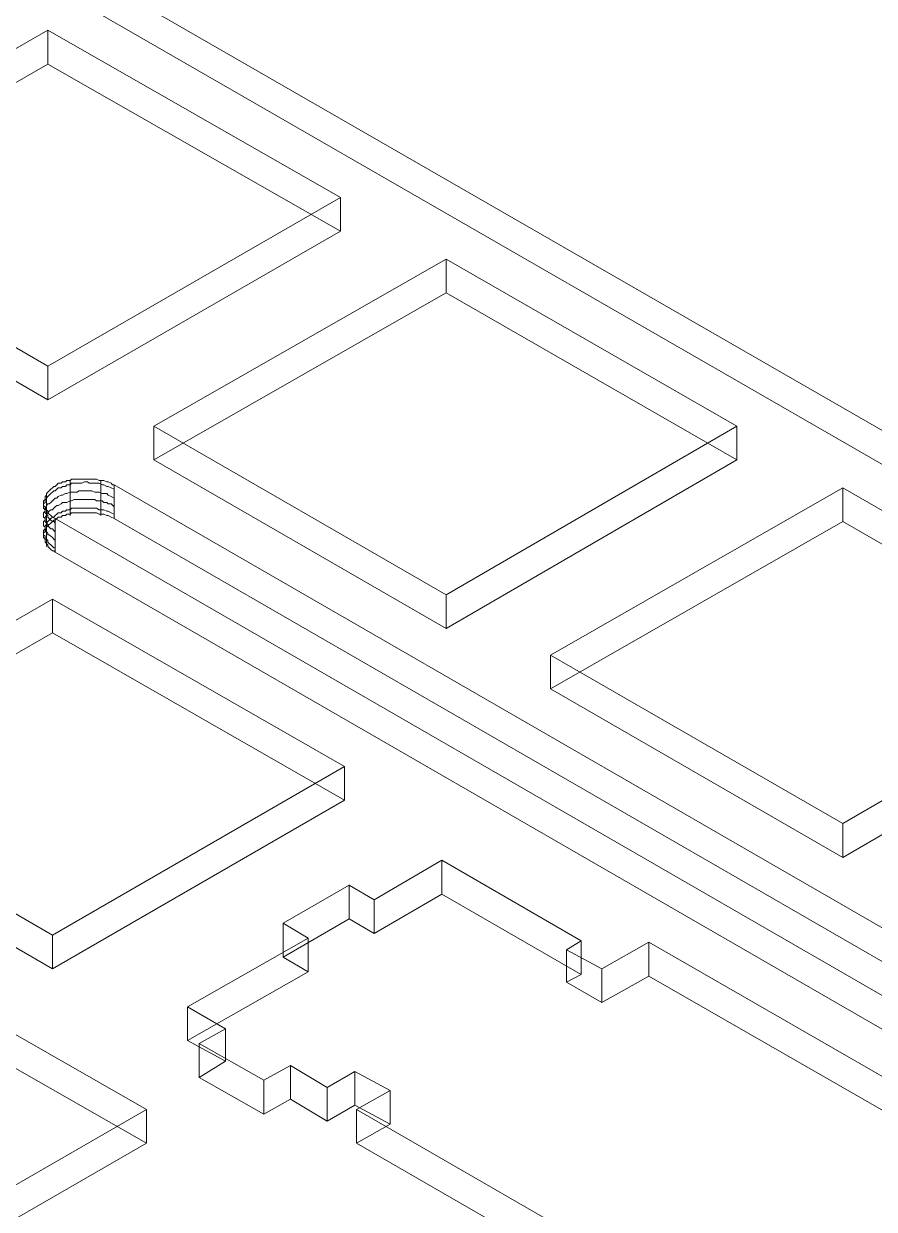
# Model space of a CAD drawing. Header units: millimetres. Extents: x 251 to 1800, y 172 to 1116.
# Drawn here: x 1458.9 to 1611.7, y 451.5 to 664.6 of the extents above; entities that cross this region are included whole.
import ezdxf

# ---------------------------------------------------------------- set-up
doc = ezdxf.new("R2010")
doc.units = ezdxf.units.MM

msp = doc.modelspace()

# ---------------------------------------------------------------- linework, layer by layer
at = {"color": 8, "lineweight": 0, "true_color": 0x808080}
for points in [[(1647.523622, 571.664782), (1465.901204, 676.307067)], [(1647.523622, 571.664782), (1465.901204, 676.307067)], [(1647.523622, 565.603355), (1465.901204, 670.24564)], [(1647.523622, 565.603355), (1465.901204, 670.24564)], [(1463.256218, 663.385206), (1410.990179, 633.353586)], [(1463.256218, 663.385206), (1463.256218, 657.323778), (1410.990179, 627.292158)], [(1515.797776, 633.353586), (1463.256218, 663.385206)], [(1463.256218, 663.385206), (1463.256218, 657.323778)], [(1463.256218, 657.323778), (1410.990179, 627.292158)], [(1515.797776, 627.292158), (1463.256218, 657.323778)], [(1515.797776, 633.353586), (1515.797776, 627.292158), (1463.256218, 657.323778)], [(1410.990179, 633.353586), (1463.256218, 603.046447)], [(1410.990179, 633.353586), (1410.990179, 627.292158), (1463.256218, 596.985019)], [(1463.256218, 603.046447), (1515.797776, 633.353586)], [(1515.797776, 633.353586), (1515.797776, 627.292158)], [(1410.990179, 627.292158), (1463.256218, 596.985019)], [(1463.256218, 596.985019), (1515.797776, 627.292158)], [(1463.256218, 603.046447), (1463.256218, 596.985019), (1515.797776, 627.292158)], [(1534.781065, 622.277704), (1482.267059, 592.246085)], [(1534.781065, 622.277704), (1534.781065, 616.216277), (1482.267059, 586.184657)], [(1587.047104, 592.246085), (1534.781065, 622.277704)], [(1534.781065, 622.277704), (1534.781065, 616.216277)], [(1534.781065, 616.216277), (1482.267059, 586.184657)], [(1587.047104, 586.184657), (1534.781065, 616.216277)], [(1587.047104, 592.246085), (1587.047104, 586.184657), (1534.781065, 616.216277)], [(1463.256218, 603.046447), (1463.256218, 596.985019)], [(1482.267059, 592.246085), (1482.267059, 586.184657)], [(1482.267059, 592.246085), (1534.781065, 561.938946)], [(1482.267059, 592.246085), (1482.267059, 586.184657), (1534.781065, 555.877518)], [(1534.781065, 561.938946), (1587.047104, 592.246085)], [(1587.047104, 592.246085), (1587.047104, 586.184657)], [(1482.267059, 586.184657), (1534.781065, 555.877518)], [(1534.781065, 555.877518), (1587.047104, 586.184657)], [(1534.781065, 561.938946), (1534.781065, 555.877518), (1587.047104, 586.184657)], [(1667.057951, 470.989977), (1475.131106, 581.69369), (1474.855586, 581.69369), (1474.607619, 581.96921), (1474.084132, 582.217177), (1473.808612, 582.217177), (1473.285125, 582.492697), (1473.009606, 582.492697), (1472.486119, 582.492697), (1471.962632, 582.740664), (1471.687112, 582.740664), (1471.163626, 582.740664), (1470.640139, 582.740664), (1470.392171, 582.740664), (1469.841132, 582.740664), (1469.317645, 582.740664), (1468.794158, 582.740664), (1468.518639, 582.740664), (1467.995152, 582.740664), (1467.471665, 582.740664), (1467.223697, 582.492697), (1466.672659, 582.492697), (1466.424691, 582.217177), (1465.901204, 582.217177), (1465.625685, 581.96921), (1465.102198, 581.96921), (1464.826678, 581.69369), (1464.578711, 581.418171), (1464.303191, 581.418171), (1464.055224, 581.170203), (1463.779704, 580.894684), (1463.504185, 580.646716), (1463.256218, 580.371197), (1462.980698, 580.123229), (1462.980698, 579.84771), (1462.732731, 579.572191), (1462.732731, 579.324223), (1462.732731, 579.048704), (1462.457211, 578.800736), (1462.457211, 578.525217), (1462.457211, 578.277249), (1462.457211, 578.00173), (1462.732731, 577.72621), (1462.732731, 577.478243), (1462.980698, 577.202723), (1463.256218, 576.954756), (1463.256218, 576.679236), (1463.504185, 576.431269), (1463.779704, 576.155749), (1464.055224, 575.907782), (1464.578711, 575.632262), (1656.478004, 464.92855)], [(1475.131106, 581.69369), (1474.855586, 581.69369), (1474.607619, 581.96921), (1474.084132, 582.217177), (1473.808612, 582.217177), (1473.285125, 582.492697), (1473.009606, 582.492697), (1472.486119, 582.492697), (1471.962632, 582.740664), (1471.687112, 582.740664), (1471.163626, 582.740664), (1470.640139, 582.740664), (1470.392171, 582.740664), (1469.841132, 582.740664), (1469.317645, 582.740664), (1468.794158, 582.740664), (1468.518639, 582.740664), (1467.995152, 582.740664), (1467.471665, 582.740664), (1467.223697, 582.492697), (1466.672659, 582.492697), (1466.424691, 582.217177), (1465.901204, 582.217177), (1465.625685, 581.96921), (1465.102198, 581.96921), (1464.826678, 581.69369), (1464.578711, 581.418171), (1464.303191, 581.418171), (1464.055224, 581.170203), (1463.779704, 580.894684), (1463.504185, 580.646716), (1463.256218, 580.371197), (1462.980698, 580.123229), (1462.980698, 579.84771), (1462.732731, 579.572191), (1462.732731, 579.324223), (1462.732731, 579.048704), (1462.457211, 578.800736), (1462.457211, 578.525217), (1462.457211, 578.277249), (1462.457211, 578.00173), (1462.732731, 577.72621), (1462.732731, 577.478243), (1462.980698, 577.202723), (1463.256218, 576.954756), (1463.256218, 576.679236), (1463.504185, 576.431269), (1463.779704, 576.155749), (1464.055224, 575.907782), (1464.578711, 575.632262)], [(1464.578711, 574.833256), (1464.303191, 575.108776), (1464.055224, 575.108776), (1463.779704, 575.356743), (1463.504185, 575.632262), (1463.256218, 575.907782), (1463.256218, 576.155749), (1462.980698, 576.431269), (1462.732731, 576.679236), (1462.732731, 576.954756), (1462.732731, 577.202723), (1462.457211, 577.478243), (1462.457211, 577.72621), (1462.457211, 578.00173), (1462.457211, 578.277249), (1462.732731, 578.525217), (1462.732731, 578.800736), (1462.732731, 579.048704), (1462.980698, 579.048704), (1462.980698, 579.324223), (1463.256218, 579.572191), (1463.504185, 579.84771), (1463.779704, 580.123229), (1464.055224, 580.371197), (1464.303191, 580.646716), (1464.578711, 580.646716), (1464.826678, 580.894684), (1465.102198, 581.170203), (1465.625685, 581.170203), (1465.901204, 581.418171), (1466.424691, 581.418171), (1466.672659, 581.69369), (1467.223697, 581.69369), (1467.471665, 581.96921), (1467.995152, 581.96921), (1468.518639, 581.96921), (1468.794158, 581.96921), (1469.317645, 581.96921), (1469.841132, 582.217177), (1470.392171, 582.217177), (1470.640139, 581.96921), (1471.163626, 581.96921), (1471.687112, 581.96921), (1471.962632, 581.96921), (1472.486119, 581.96921), (1473.009606, 581.69369), (1473.285125, 581.69369), (1473.808612, 581.418171), (1474.084132, 581.418171), (1474.607619, 581.170203), (1475.131106, 580.894684), (1475.131106, 580.646716)], [(1467.223697, 582.492697), (1467.223697, 576.431269), (1467.223697, 576.155749)], [(1472.761638, 582.492697), (1472.761638, 576.431269), (1472.761638, 576.155749)], [(1475.131106, 581.69369), (1475.131106, 575.632262)], [(1475.131106, 581.69369), (1475.131106, 575.632262)], [(1667.057951, 470.989977), (1475.131106, 581.69369)], [(1464.578711, 573.262795), (1464.303191, 573.510763), (1464.055224, 573.786282), (1463.779704, 573.786282), (1463.504185, 574.061802), (1463.256218, 574.309769), (1463.256218, 574.585289), (1462.980698, 574.833256), (1462.732731, 575.108776), (1462.732731, 575.356743), (1462.732731, 575.632262), (1462.457211, 575.907782), (1462.457211, 576.155749), (1462.457211, 576.431269), (1462.457211, 576.679236), (1462.732731, 576.954756), (1462.732731, 577.202723), (1462.732731, 577.478243), (1462.980698, 577.72621), (1462.980698, 578.00173), (1463.256218, 578.277249), (1463.504185, 578.277249), (1463.779704, 578.525217), (1464.055224, 578.800736), (1464.303191, 579.048704), (1464.578711, 579.324223), (1464.826678, 579.324223), (1465.102198, 579.572191), (1465.625685, 579.84771), (1465.901204, 579.84771), (1466.424691, 580.123229), (1466.672659, 580.123229), (1467.223697, 580.371197), (1467.471665, 580.371197), (1467.995152, 580.371197), (1468.518639, 580.371197), (1468.794158, 580.646716), (1469.317645, 580.646716), (1469.841132, 580.646716), (1470.392171, 580.646716), (1470.640139, 580.646716), (1471.163626, 580.646716), (1471.687112, 580.371197), (1471.962632, 580.371197), (1472.486119, 580.371197), (1473.009606, 580.123229), (1473.285125, 580.123229), (1473.808612, 580.123229), (1474.084132, 579.84771), (1474.607619, 579.572191), (1475.131106, 579.324223), (1475.131106, 579.048704)], [(1462.980698, 580.123229), (1462.980698, 574.061802), (1462.980698, 573.786282)], [(1606.057946, 581.170203), (1553.543939, 551.111032)], [(1606.057946, 581.170203), (1606.057946, 575.108776), (1553.543939, 545.049604)], [(1658.323984, 551.111032), (1606.057946, 581.170203)], [(1606.057946, 581.170203), (1606.057946, 575.108776)], [(1464.578711, 571.664782), (1464.303191, 571.940302), (1464.055224, 572.215821), (1463.779704, 572.463789), (1463.504185, 572.739308), (1463.256218, 572.739308), (1463.256218, 572.987276), (1462.980698, 573.262795), (1462.732731, 573.510763), (1462.732731, 573.786282), (1462.732731, 574.061802), (1462.457211, 574.309769), (1462.457211, 574.585289), (1462.457211, 574.833256), (1462.457211, 575.108776), (1462.732731, 575.356743), (1462.732731, 575.632262), (1462.732731, 575.907782), (1462.980698, 576.155749), (1462.980698, 576.431269), (1463.256218, 576.679236), (1463.504185, 576.954756), (1463.779704, 577.202723), (1464.055224, 577.202723), (1464.303191, 577.478243), (1464.578711, 577.72621), (1464.826678, 578.00173), (1465.102198, 578.00173), (1465.625685, 578.277249), (1465.901204, 578.525217), (1466.424691, 578.525217), (1466.672659, 578.525217), (1467.223697, 578.800736), (1467.471665, 578.800736), (1467.995152, 579.048704), (1468.518639, 579.048704), (1468.794158, 579.048704), (1469.317645, 579.048704), (1469.841132, 579.048704), (1470.392171, 579.048704), (1470.640139, 579.048704), (1471.163626, 579.048704), (1471.687112, 579.048704), (1471.962632, 578.800736), (1472.486119, 578.800736), (1473.009606, 578.800736), (1473.285125, 578.525217), (1473.808612, 578.525217), (1474.084132, 578.277249), (1474.607619, 578.277249), (1475.131106, 577.72621), (1475.131106, 577.478243)], [(1464.578711, 570.369841), (1464.303191, 570.369841), (1464.055224, 570.617809), (1463.779704, 570.893328), (1463.504185, 571.141296), (1463.256218, 571.416815), (1463.256218, 571.664782), (1462.980698, 571.940302), (1462.732731, 571.940302), (1462.732731, 572.215821), (1462.732731, 572.463789), (1462.457211, 572.739308), (1462.457211, 572.987276), (1462.457211, 573.262795), (1462.457211, 573.510763), (1462.732731, 573.786282), (1462.732731, 574.061802), (1462.732731, 574.309769), (1462.980698, 574.585289), (1462.980698, 574.833256), (1463.256218, 575.108776), (1463.504185, 575.356743), (1463.779704, 575.632262), (1464.055224, 575.907782), (1464.303191, 575.907782), (1464.578711, 576.155749), (1464.826678, 576.431269), (1465.102198, 576.679236), (1465.625685, 576.679236), (1465.901204, 576.954756), (1466.424691, 576.954756), (1466.672659, 577.202723), (1467.223697, 577.202723), (1467.471665, 577.478243), (1467.995152, 577.478243), (1468.518639, 577.478243), (1468.794158, 577.478243), (1469.317645, 577.478243), (1469.841132, 577.478243), (1470.392171, 577.478243), (1470.640139, 577.478243), (1471.163626, 577.478243), (1471.687112, 577.478243), (1471.962632, 577.478243), (1472.486119, 577.202723), (1473.009606, 577.202723), (1473.285125, 577.202723), (1473.808612, 576.954756), (1474.084132, 576.954756), (1474.607619, 576.679236), (1475.131106, 576.431269), (1475.131106, 576.155749)], [(1464.578711, 569.570835), (1464.303191, 569.846354), (1464.055224, 569.846354), (1463.779704, 570.094322), (1463.504185, 570.369841), (1463.256218, 570.617809), (1463.256218, 570.893328), (1462.980698, 571.141296), (1462.732731, 571.416815), (1462.732731, 571.664782), (1462.732731, 571.940302), (1462.457211, 572.215821), (1462.457211, 572.463789), (1462.457211, 572.739308), (1462.457211, 572.987276), (1462.732731, 573.262795), (1462.732731, 573.510763), (1462.980698, 573.786282), (1462.980698, 574.061802), (1463.256218, 574.309769), (1463.504185, 574.585289), (1463.779704, 574.833256), (1464.055224, 575.108776), (1464.303191, 575.356743), (1464.578711, 575.356743), (1464.826678, 575.632262), (1465.102198, 575.907782), (1465.625685, 575.907782), (1465.901204, 576.155749), (1466.424691, 576.155749), (1466.672659, 576.431269), (1467.223697, 576.431269), (1467.471665, 576.679236), (1467.995152, 576.679236), (1468.518639, 576.679236), (1468.794158, 576.679236), (1469.317645, 576.679236), (1469.841132, 576.679236), (1470.392171, 576.679236), (1470.640139, 576.679236), (1471.163626, 576.679236), (1471.687112, 576.679236), (1471.962632, 576.679236), (1472.486119, 576.431269), (1473.009606, 576.431269), (1473.285125, 576.431269), (1473.808612, 576.155749), (1474.084132, 576.155749), (1474.607619, 575.907782), (1475.131106, 575.632262)], [(1464.578711, 569.570835), (1464.303191, 569.846354), (1464.055224, 569.846354), (1463.779704, 570.094322), (1463.504185, 570.369841), (1463.256218, 570.617809), (1463.256218, 570.893328), (1462.980698, 571.141296), (1462.732731, 571.416815), (1462.732731, 571.664782), (1462.732731, 571.940302), (1462.457211, 572.215821), (1462.457211, 572.463789), (1462.457211, 572.739308), (1462.457211, 572.987276), (1462.732731, 573.262795), (1462.732731, 573.510763), (1462.980698, 573.786282), (1462.980698, 574.061802), (1463.256218, 574.309769), (1463.504185, 574.585289), (1463.779704, 574.833256), (1464.055224, 575.108776), (1464.303191, 575.356743), (1464.578711, 575.356743), (1464.826678, 575.632262), (1465.102198, 575.907782), (1465.625685, 575.907782), (1465.901204, 576.155749), (1466.424691, 576.155749), (1466.672659, 576.431269), (1467.223697, 576.431269), (1467.471665, 576.679236), (1467.995152, 576.679236), (1468.518639, 576.679236), (1468.794158, 576.679236), (1469.317645, 576.679236), (1469.841132, 576.679236), (1470.392171, 576.679236), (1470.640139, 576.679236), (1471.163626, 576.679236), (1471.687112, 576.679236), (1471.962632, 576.679236), (1472.486119, 576.431269), (1473.009606, 576.431269), (1473.285125, 576.431269), (1473.808612, 576.155749), (1474.084132, 576.155749), (1474.607619, 575.907782), (1475.131106, 575.632262)], [(1462.980698, 576.954756), (1462.980698, 570.893328), (1462.980698, 570.617809)], [(1464.578711, 569.570835), (1464.578711, 575.632262)], [(1464.578711, 569.570835), (1464.578711, 575.632262)], [(1464.578711, 575.632262), (1656.478004, 464.92855)], [(1667.057951, 464.92855), (1475.131106, 575.632262)], [(1667.057951, 464.92855), (1475.131106, 575.632262)], [(1606.057946, 575.108776), (1553.543939, 545.049604)], [(1658.323984, 545.049604), (1606.057946, 575.108776)], [(1658.323984, 551.111032), (1658.323984, 545.049604), (1606.057946, 575.108776)], [(1464.578711, 569.570835), (1656.478004, 458.867122)], [(1464.578711, 569.570835), (1656.478004, 458.867122)], [(1411.789185, 531.080768), (1464.055224, 561.13994)], [(1411.789185, 531.080768), (1464.055224, 561.13994)], [(1464.055224, 561.13994), (1516.56923, 531.080768)], [(1464.055224, 561.13994), (1516.56923, 531.080768)], [(1464.055224, 555.078512), (1464.055224, 561.13994)], [(1464.055224, 555.078512), (1464.055224, 561.13994)], [(1534.781065, 561.938946), (1534.781065, 555.877518)], [(1411.789185, 525.019341), (1464.055224, 555.078512)], [(1464.055224, 555.078512), (1516.56923, 525.019341)], [(1553.543939, 551.111032), (1553.543939, 545.049604)], [(1553.543939, 551.111032), (1606.057946, 520.803893)], [(1553.543939, 551.111032), (1553.543939, 545.049604), (1606.057946, 514.742465)], [(1606.057946, 520.803893), (1658.323984, 551.111032)], [(1553.543939, 545.049604), (1606.057946, 514.742465)], [(1606.057946, 514.742465), (1658.323984, 545.049604)], [(1606.057946, 520.803893), (1606.057946, 514.742465), (1658.323984, 545.049604)], [(1464.055224, 500.773629), (1411.789185, 531.080768)], [(1464.055224, 500.773629), (1411.789185, 531.080768)], [(1516.56923, 531.080768), (1464.055224, 500.773629)], [(1516.56923, 531.080768), (1464.055224, 500.773629)], [(1516.56923, 525.019341), (1516.56923, 531.080768)], [(1516.56923, 525.019341), (1516.56923, 531.080768)], [(1464.055224, 494.712202), (1411.789185, 525.019341)], [(1516.56923, 525.019341), (1464.055224, 494.712202)], [(1606.057946, 520.803893), (1606.057946, 514.742465)], [(1521.859203, 507.110577), (1534.009611, 514.218978)], [(1521.859203, 507.110577), (1534.009611, 514.218978)], [(1534.009611, 514.218978), (1559.08188, 499.726656)], [(1534.009611, 508.157551), (1534.009611, 514.218978)], [(1534.009611, 514.218978), (1559.08188, 499.726656)], [(1534.009611, 508.157551), (1534.009611, 514.218978)], [(1505.493348, 502.895129), (1517.368236, 509.755563)], [(1505.493348, 502.895129), (1517.368236, 509.755563)], [(1517.368236, 509.755563), (1521.859203, 507.110577)], [(1517.368236, 503.694136), (1517.368236, 509.755563)], [(1517.368236, 509.755563), (1521.859203, 507.110577)], [(1517.368236, 503.694136), (1517.368236, 509.755563)], [(1571.232288, 433.05095), (1518.69073, 463.358089), (1524.752157, 466.77453), (1518.41521, 470.218523), (1513.400756, 467.325569), (1506.815842, 471.265497), (1502.049355, 468.62051), (1490.449987, 475.205425), (1495.188921, 478.125931), (1488.328487, 481.817892), (1509.984315, 494.188715), (1505.493348, 496.833701), (1517.368236, 503.694136), (1521.859203, 501.049149), (1534.009611, 508.157551), (1559.08188, 493.665228), (1556.436894, 492.342734), (1562.773841, 488.650774), (1571.232288, 493.41726), (1623.498326, 463.358089), (1615.039879, 458.343635), (1621.376827, 454.927194), (1624.021813, 456.497655), (1649.094083, 442.005332)], [(1521.859203, 501.049149), (1534.009611, 508.157551)], [(1534.009611, 508.157551), (1559.08188, 493.665228)], [(1521.859203, 501.049149), (1521.859203, 507.110577)], [(1521.859203, 501.049149), (1521.859203, 507.110577)], [(1505.493348, 496.833701), (1517.368236, 503.694136)], [(1509.984315, 500.250143), (1505.493348, 502.895129)], [(1509.984315, 500.250143), (1505.493348, 502.895129)], [(1505.493348, 496.833701), (1505.493348, 502.895129)], [(1505.493348, 496.833701), (1505.493348, 502.895129)], [(1517.368236, 503.694136), (1521.859203, 501.049149)], [(1464.055224, 494.712202), (1464.055224, 500.773629)], [(1464.055224, 494.712202), (1464.055224, 500.773629)], [(1428.403008, 499.478688), (1480.944566, 469.419517)], [(1428.403008, 499.478688), (1480.944566, 469.419517)], [(1488.328487, 487.879319), (1509.984315, 500.250143)], [(1488.328487, 487.879319), (1509.984315, 500.250143)], [(1509.984315, 494.188715), (1509.984315, 500.250143)], [(1509.984315, 494.188715), (1509.984315, 500.250143)], [(1559.08188, 499.726656), (1556.436894, 498.156195)], [(1559.08188, 499.726656), (1556.436894, 498.156195)], [(1559.08188, 493.665228), (1559.08188, 499.726656)], [(1559.08188, 493.665228), (1559.08188, 499.726656)], [(1562.773841, 494.712202), (1571.232288, 499.478688)], [(1562.773841, 494.712202), (1571.232288, 499.478688)], [(1571.232288, 499.478688), (1623.498326, 469.419517)], [(1571.232288, 493.41726), (1571.232288, 499.478688)], [(1571.232288, 499.478688), (1623.498326, 469.419517)], [(1571.232288, 493.41726), (1571.232288, 499.478688)], [(1509.984315, 494.188715), (1505.493348, 496.833701)], [(1556.436894, 498.156195), (1562.773841, 494.712202)], [(1556.436894, 492.342734), (1556.436894, 498.156195)], [(1556.436894, 498.156195), (1562.773841, 494.712202), (1562.773841, 488.650774)], [(1556.436894, 492.342734), (1556.436894, 498.156195)], [(1562.773841, 494.712202), (1562.773841, 488.650774)], [(1428.403008, 493.41726), (1480.944566, 463.358089)], [(1488.328487, 481.817892), (1509.984315, 494.188715)], [(1559.08188, 493.665228), (1556.436894, 492.342734)], [(1556.436894, 492.342734), (1562.773841, 488.650774)], [(1562.773841, 488.650774), (1571.232288, 493.41726)], [(1571.232288, 493.41726), (1623.498326, 463.358089)], [(1495.188921, 483.911839), (1488.328487, 487.879319)], [(1495.188921, 483.911839), (1488.328487, 487.879319)], [(1488.328487, 481.817892), (1488.328487, 487.879319)], [(1488.328487, 481.817892), (1488.328487, 487.879319)], [(1490.449987, 481.294405), (1495.188921, 483.911839)], [(1490.449987, 481.294405), (1495.188921, 483.911839), (1495.188921, 478.125931)], [(1495.188921, 483.911839), (1495.188921, 478.125931)], [(1495.188921, 478.125931), (1488.328487, 481.817892)], [(1502.049355, 474.681938), (1490.449987, 481.294405)], [(1502.049355, 474.681938), (1490.449987, 481.294405)], [(1490.449987, 475.205425), (1490.449987, 481.294405)], [(1490.449987, 475.205425), (1490.449987, 481.294405)], [(1490.449987, 475.205425), (1495.188921, 478.125931)], [(1506.815842, 477.326925), (1502.049355, 474.681938)], [(1513.400756, 467.325569), (1513.400756, 473.386997), (1506.815842, 477.326925), (1502.049355, 474.681938)], [(1513.400756, 473.386997), (1506.815842, 477.326925)], [(1506.815842, 477.326925), (1506.815842, 471.265497)], [(1506.815842, 477.326925), (1506.815842, 471.265497)], [(1502.049355, 468.62051), (1490.449987, 475.205425)], [(1518.41521, 476.279951), (1513.400756, 473.386997)], [(1518.41521, 476.279951), (1513.400756, 473.386997)], [(1524.752157, 472.835958), (1518.41521, 476.279951)], [(1518.69073, 463.358089), (1518.69073, 469.419517), (1524.752157, 472.835958), (1518.41521, 476.279951)], [(1518.41521, 470.218523), (1518.41521, 476.279951)], [(1518.41521, 470.218523), (1518.41521, 476.279951)], [(1502.049355, 468.62051), (1502.049355, 474.681938)], [(1502.049355, 468.62051), (1502.049355, 474.681938)], [(1513.400756, 467.325569), (1513.400756, 473.386997)], [(1506.815842, 471.265497), (1502.049355, 468.62051)], [(1513.400756, 467.325569), (1506.815842, 471.265497)], [(1518.69073, 469.419517), (1524.752157, 472.835958)], [(1524.752157, 472.835958), (1524.752157, 466.77453)], [(1524.752157, 472.835958), (1524.752157, 466.77453)], [(1480.944566, 469.419517), (1428.403008, 439.112378)], [(1480.944566, 469.419517), (1428.403008, 439.112378)], [(1480.944566, 463.358089), (1480.944566, 469.419517)], [(1480.944566, 463.358089), (1480.944566, 469.419517)], [(1518.41521, 470.218523), (1513.400756, 467.325569)], [(1524.752157, 466.77453), (1518.41521, 470.218523)], [(1571.232288, 439.112378), (1518.69073, 469.419517)], [(1571.232288, 439.112378), (1518.69073, 469.419517)], [(1518.69073, 463.358089), (1518.69073, 469.419517)], [(1518.69073, 463.358089), (1524.752157, 466.77453)], [(1480.944566, 463.358089), (1428.403008, 433.05095)], [(1571.232288, 433.05095), (1518.69073, 463.358089)]]:
    msp.add_lwpolyline(points, dxfattribs=at)
for points in [[(1463.256218, 663.385206), (1410.990179, 633.353586), (1463.256218, 603.046447), (1515.797776, 633.353586)], [(1534.781065, 622.277704), (1482.267059, 592.246085), (1534.781065, 561.938946), (1587.047104, 592.246085)], [(1606.057946, 581.170203), (1553.543939, 551.111032), (1606.057946, 520.803893), (1658.323984, 551.111032)], [(1464.055224, 555.078512), (1516.56923, 525.019341), (1464.055224, 494.712202), (1411.789185, 525.019341)], [(1376.136969, 463.358089), (1428.403008, 493.41726), (1480.944566, 463.358089), (1428.403008, 433.05095)]]:
    msp.add_lwpolyline(points, close=True, dxfattribs=at)

doc.saveas('drawing.dxf')
